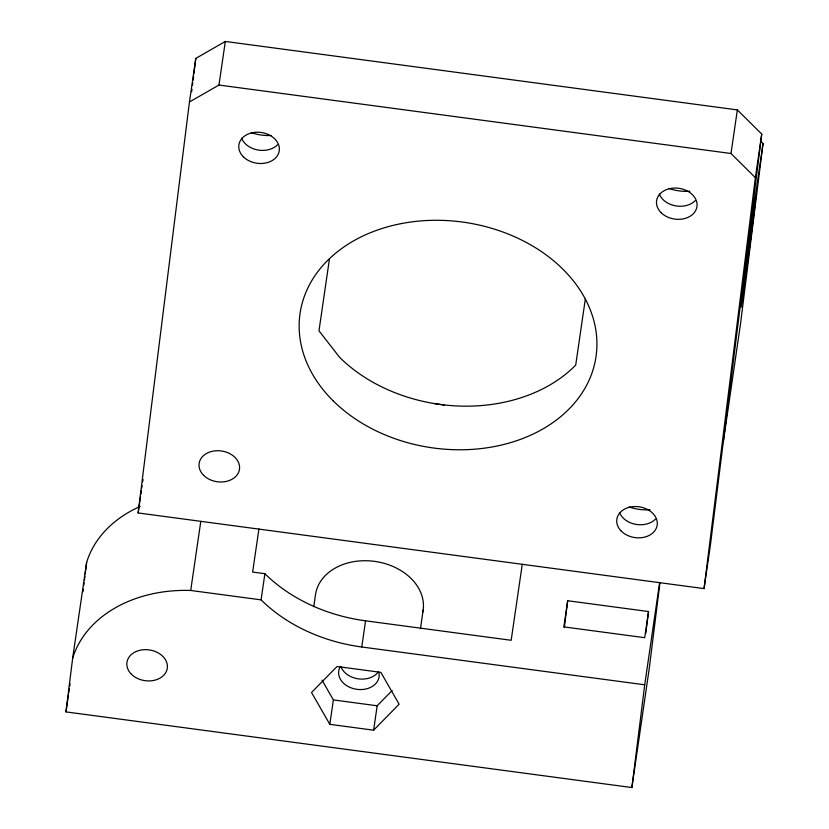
<?xml version="1.0" encoding="UTF-8"?>
<svg xmlns="http://www.w3.org/2000/svg" width="829" height="829" viewBox="0 0 829 829"><rect width="100%" height="100%" fill="white"/><g stroke="black" fill="none" stroke-linecap="round" stroke-linejoin="round"><path stroke-width="1.24" d="M760.38 140.868L763.043 143.5L748.286 244.638L749.903 228.804M659.925 582.932L649.18 668.972L631.874 787.55L65.957 711.893L72.651 658.247L86.651 562.331A126.236 96.133 8.3 0 1 140.142 506.446M82.983 591.719L83.294 589.16M83.781 585.326L84.092 582.777M84.413 580.217L84.89 576.383M85.211 573.834L86.651 562.331M138.132 512.954L189.447 101.988L195.81 58.393L225.322 41.45L737.354 109.905L761.737 134.049L710.412 545.016L704.049 588.611L138.132 512.954L140.495 496.768M191.654 91.687L191.976 89.128M192.452 85.283L192.774 82.724M193.095 80.164L193.571 76.32M193.893 73.76L195.81 58.393M564.311 627.698L567.678 600.735L648.527 611.543L645.801 633.377M631.874 787.55L644.713 684.806L659.594 582.808M704.049 588.611L755.374 177.644L761.737 134.049M763.043 143.5L740.535 323.704L723.24 442.282M65.957 711.893L68.382 695.272M68.755 692.712L69.315 688.878M69.688 686.319L70.061 683.759M140.857 494.271L141.396 490.54M141.759 488.043L142.132 485.556M142.671 481.815L143.034 479.328M189.447 101.988L218.97 85.045L225.322 41.45M72.651 658.247A126.236 96.133 8.3 0 1 190.711 590.466L200.794 521.41M258.928 528.954L252.638 572.072L264.897 573.709A149.552 113.894 8.3 0 0 364.926 620.734L511.172 640.289L522.26 564.331M644.713 684.806L361.112 646.9A149.552 113.894 8.3 0 1 261.073 599.864L264.897 573.709M329.434 259.135L318.978 330.781L339.61 357.34A149.552 113.894 8.3 0 0 439.65 404.365M313.766 606.652L315.424 595.243A54.382 41.409 8.3 0 1 376.014 561.575A54.382 41.409 8.3 0 1 422.831 612.02M329.828 724.339L311.538 692.495L337.051 666.506L380.843 672.36L399.122 704.204L373.62 730.194L329.828 724.339L333.382 699.925L322.035 680.163M361.745 646.983L365.568 620.828M373.62 730.194L377.174 705.78L392.127 690.547M420.448 628.672L423.225 609.647M585.367 298.803L575.699 365.102A149.541 113.884 8.3 0 1 440.282 404.448M567.678 600.735L563.865 626.89L644.713 637.698L648.527 611.543M755.374 177.644L730.991 153.5L737.354 109.905M747.333 249.342L749.882 231.913M218.97 85.045L730.991 153.5M434.8 403.713L444.116 404.966M190.711 590.466L261.073 599.864M333.382 699.925L377.174 705.78M695.22 200.67A20.393 15.533 8.3 0 1 675.438 205.82A20.393 15.533 8.3 0 1 659.273 194.017M277.518 144.826A20.393 15.533 8.3 0 1 257.736 149.976A20.393 15.533 8.3 0 1 241.571 138.184M655.449 519.161A20.393 15.533 8.3 0 1 635.667 524.322A20.393 15.533 8.3 0 1 619.501 512.519M689.873 191.271A40.787 31.056 8.3 0 1 668.951 188.473M271.01 135.5A40.787 31.056 8.3 0 1 251.249 132.64M650.102 509.773A40.787 31.056 8.3 0 1 629.18 506.975M378.356 671.873A20.393 15.533 8.3 0 1 358.501 678.889A20.393 15.533 8.3 0 1 341.009 666.879M378.915 672.557A20.393 15.533 8.3 0 1 356.967 689.345A20.393 15.533 8.3 0 1 339.869 667.335M333.248 400.935A149.541 113.884 8.3 0 0 587.554 383.423A149.541 113.884 8.3 0 0 423.308 220.732A149.541 113.884 8.3 0 0 333.248 400.935M203.644 475.338A20.393 15.533 8.3 0 0 238.317 472.955A20.393 15.533 8.3 0 0 215.923 450.769A20.393 15.533 8.3 0 0 203.644 475.338M661.117 212.69A20.393 15.533 8.3 0 0 695.8 210.297A20.393 15.533 8.3 0 0 673.407 188.11A20.393 15.533 8.3 0 0 661.117 212.69M243.415 156.847A20.393 15.533 8.3 0 0 278.098 154.453A20.393 15.533 8.3 0 0 255.695 132.267A20.393 15.533 8.3 0 0 243.415 156.847M621.346 531.182A20.393 15.533 8.3 0 0 656.029 528.798A20.393 15.533 8.3 0 0 633.625 506.612A20.393 15.533 8.3 0 0 621.346 531.182M744.629 283.601A55.74 0.57 -82.4 0 0 755.768 197.105A55.74 0.57 -82.4 0 0 744.68 275.798A55.74 0.57 -82.4 0 0 744.629 283.601M131.469 674.278A20.393 15.533 8.3 0 0 166.142 671.894A20.393 15.533 8.3 0 0 143.749 649.708A20.393 15.533 8.3 0 0 131.469 674.278"/></g></svg>
